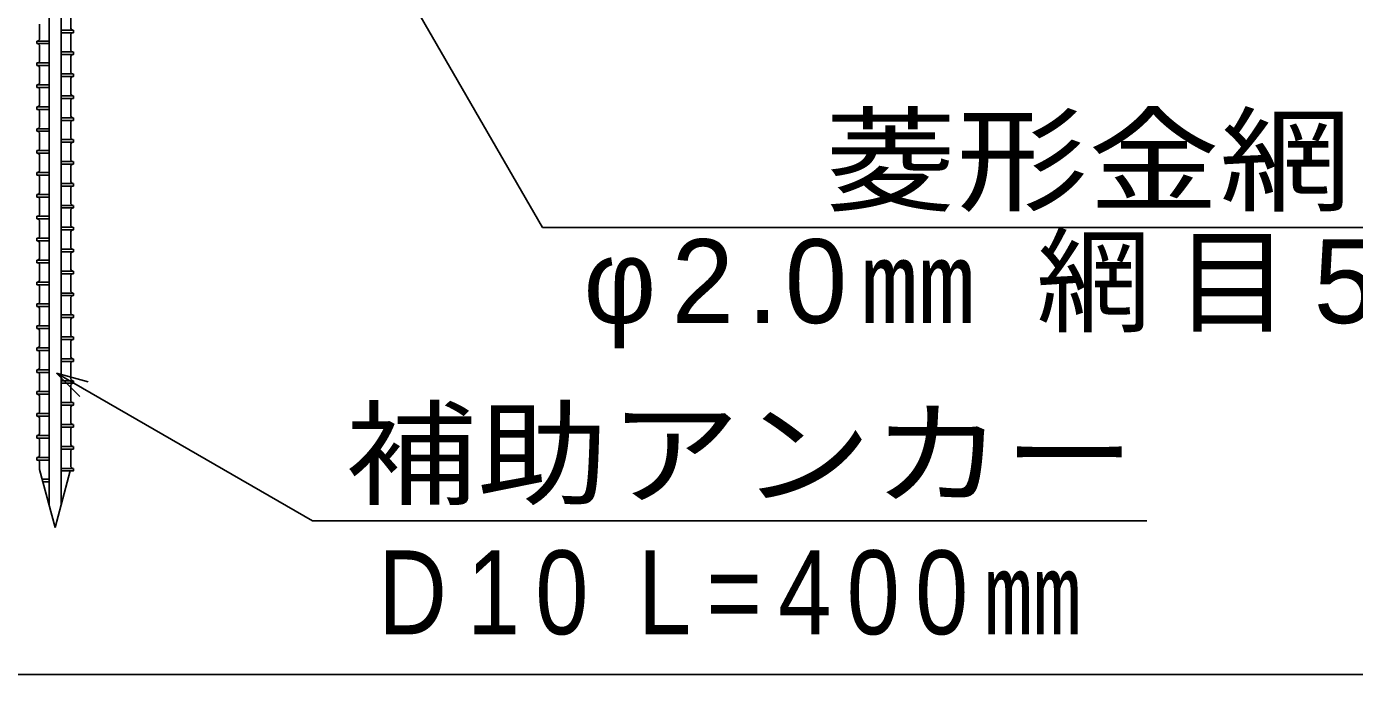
# Model space of a CAD drawing. Units: millimetres on the paper, enlarged 20 times, with parts at other scales. Extents: x -7610 to 7610, y -5340 to 5340.
# Drawn here: x -5060 to -3437, y -5340 to -4548 of the extents above; entities that cross this region are included whole.
import ezdxf
from ezdxf.enums import TextEntityAlignment as Align

# ---------------------------------------------------------------- set-up
doc = ezdxf.new("R2010")
doc.units = ezdxf.units.MM
doc.header["$LTSCALE"] = 20
for name, color, linetype in [('2-6_補助アンカー', 2, 'Continuous'), ('2-8_名称', 7, 'Continuous'), ('3-0', 2, 'Continuous')]:
    doc.layers.add(name, color=color, linetype=linetype)
doc.styles.add('HGPｺﾞｼｯｸE', font='')
doc.styles.get('HGPｺﾞｼｯｸE').set_extended_font_data('HGPｺﾞｼｯｸE')

msp = doc.modelspace()

# ---------------------------------------------------------------- linework, layer by layer
at = {"layer": '2-6_補助アンカー'}
for p, q in [((-5032.34, -5132.35), (-5032.34, -3560.34)), ((-5017.34, -5132.35), (-5017.34, -3560.34)), ((-5043.9, -4553.54), (-5043.9, -4544.74)), ((-5005.78, -4548.94), (-5005.78, -4531.34)), ((-5043.9, -4562.34), (-5043.9, -4553.54)), ((-5002.78, -4551.94), (-5017.34, -4551.94)), ((-5005.78, -4575.74), (-5005.78, -4558.14)), ((-5002.58, -4551.94), (-5002.58, -4553.54)), ((-5047.1, -4565.34), (-5046.9, -4565.34)), ((-5047.1, -4566.94), (-5047.1, -4565.34)), ((-5047.1, -4566.94), (-5047.1, -4568.54)), ((-5047.1, -4568.54), (-5046.9, -4568.54)), ((-5047.1, -4568.54), (-5032.34, -4568.54)), ((-5047.1, -4568.54), (-5046.9, -4568.54)), ((-5046.9, -4565.34), (-5032.34, -4565.34)), ((-5043.9, -4580.34), (-5043.9, -4571.54)), ((-5047.1, -4592.14), (-5046.9, -4592.14)), ((-5047.1, -4593.74), (-5047.1, -4592.14)), ((-5047.1, -4593.74), (-5047.1, -4595.34)), ((-5046.9, -4592.14), (-5032.34, -4592.14)), ((-5043.9, -4589.14), (-5043.9, -4580.34)), ((-5002.78, -4578.74), (-5017.34, -4578.74)), ((-5005.78, -4602.54), (-5005.78, -4584.94)), ((-5002.58, -4578.74), (-5002.58, -4580.34)), ((-5047.1, -4595.34), (-5046.9, -4595.34)), ((-5047.1, -4595.34), (-5032.34, -4595.34)), ((-5047.1, -4595.34), (-5046.9, -4595.34)), ((-5043.9, -4607.14), (-5043.9, -4598.34)), ((-5043.9, -4615.94), (-5043.9, -4607.14)), ((-5002.78, -4605.54), (-5017.34, -4605.54)), ((-5002.58, -4605.54), (-5002.58, -4607.14)), ((-5047.1, -4618.94), (-5046.9, -4618.94)), ((-5047.1, -4620.54), (-5047.1, -4618.94)), ((-5047.1, -4620.54), (-5047.1, -4622.14)), ((-5047.1, -4622.14), (-5046.9, -4622.14)), ((-5047.1, -4622.14), (-5032.34, -4622.14)), ((-5047.1, -4622.14), (-5046.9, -4622.14)), ((-5046.9, -4618.94), (-5032.34, -4618.94)), ((-5043.9, -4633.94), (-5043.9, -4625.14)), ((-5005.78, -4629.34), (-5005.78, -4611.74)), ((-5043.9, -4642.74), (-5043.9, -4633.94)), ((-5002.78, -4632.34), (-5017.34, -4632.34)), ((-5005.78, -4656.14), (-5005.78, -4638.54)), ((-5002.58, -4632.34), (-5002.58, -4633.94)), ((-5047.1, -4645.74), (-5046.9, -4645.74)), ((-5047.1, -4647.34), (-5047.1, -4645.74)), ((-5047.1, -4647.34), (-5047.1, -4648.94)), ((-5047.1, -4648.94), (-5046.9, -4648.94)), ((-5047.1, -4648.94), (-5032.34, -4648.94)), ((-5047.1, -4648.94), (-5046.9, -4648.94)), ((-5046.9, -4645.74), (-5032.34, -4645.74)), ((-5043.9, -4660.74), (-5043.9, -4651.94)), ((-5047.1, -4672.54), (-5046.9, -4672.54)), ((-5047.1, -4674.14), (-5047.1, -4672.54)), ((-5047.1, -4674.14), (-5047.1, -4675.74)), ((-5046.9, -4672.54), (-5032.34, -4672.54)), ((-5043.9, -4669.54), (-5043.9, -4660.74)), ((-5002.78, -4659.14), (-5017.34, -4659.14)), ((-5005.78, -4682.94), (-5005.78, -4665.34)), ((-5002.58, -4659.14), (-5002.58, -4660.74)), ((-5047.1, -4675.74), (-5046.9, -4675.74)), ((-5047.1, -4675.74), (-5032.34, -4675.74)), ((-5047.1, -4675.74), (-5046.9, -4675.74)), ((-5043.9, -4687.54), (-5043.9, -4678.74)), ((-5043.9, -4696.34), (-5043.9, -4687.54)), ((-5002.78, -4685.94), (-5017.34, -4685.94)), ((-5002.58, -4685.94), (-5002.58, -4687.54)), ((-5047.1, -4699.34), (-5046.9, -4699.34)), ((-5047.1, -4700.94), (-5047.1, -4699.34)), ((-5047.1, -4700.94), (-5047.1, -4702.54)), ((-5047.1, -4702.54), (-5046.9, -4702.54)), ((-5047.1, -4702.54), (-5032.34, -4702.54)), ((-5047.1, -4702.54), (-5046.9, -4702.54)), ((-5046.9, -4699.34), (-5032.34, -4699.34)), ((-5043.9, -4714.34), (-5043.9, -4705.54)), ((-5005.78, -4709.74), (-5005.78, -4692.14)), ((-5043.9, -4723.14), (-5043.9, -4714.34)), ((-5002.78, -4712.74), (-5017.34, -4712.74)), ((-5005.78, -4736.54), (-5005.78, -4718.94)), ((-5002.58, -4712.74), (-5002.58, -4714.34)), ((-5047.1, -4726.14), (-5046.9, -4726.14)), ((-5047.1, -4727.74), (-5047.1, -4726.14)), ((-5047.1, -4727.74), (-5047.1, -4729.34)), ((-5047.1, -4729.34), (-5046.9, -4729.34)), ((-5047.1, -4729.34), (-5032.34, -4729.34)), ((-5047.1, -4729.34), (-5046.9, -4729.34)), ((-5046.9, -4726.14), (-5032.34, -4726.14)), ((-5043.9, -4741.14), (-5043.9, -4732.34)), ((-5002.78, -4739.54), (-5017.34, -4739.54)), ((-5002.58, -4739.54), (-5002.58, -4741.14)), ((-5047.1, -4752.94), (-5046.9, -4752.94)), ((-5047.1, -4754.54), (-5047.1, -4752.94)), ((-5047.1, -4754.54), (-5047.1, -4756.14)), ((-5047.1, -4756.14), (-5046.9, -4756.14)), ((-5047.1, -4756.14), (-5032.34, -4756.14)), ((-5047.1, -4756.14), (-5046.9, -4756.14)), ((-5046.9, -4752.94), (-5032.34, -4752.94)), ((-5043.9, -4749.94), (-5043.9, -4741.14)), ((-5005.78, -4763.34), (-5005.78, -4745.74)), ((-5043.9, -4767.94), (-5043.9, -4759.14)), ((-5043.9, -4776.74), (-5043.9, -4767.94)), ((-5002.78, -4766.34), (-5017.34, -4766.34)), ((-5002.58, -4766.34), (-5002.58, -4767.94)), ((-5047.1, -4779.74), (-5046.9, -4779.74)), ((-5047.1, -4781.34), (-5047.1, -4779.74)), ((-5047.1, -4781.34), (-5047.1, -4782.94)), ((-5047.1, -4782.94), (-5046.9, -4782.94)), ((-5047.1, -4782.94), (-5032.34, -4782.94)), ((-5047.1, -4782.94), (-5046.9, -4782.94)), ((-5046.9, -4779.74), (-5032.34, -4779.74)), ((-5043.9, -4794.74), (-5043.9, -4785.94)), ((-5005.78, -4790.14), (-5005.78, -4772.54)), ((-5043.9, -4803.54), (-5043.9, -4794.74)), ((-5002.78, -4793.14), (-5017.34, -4793.14)), ((-5005.78, -4816.94), (-5005.78, -4799.34)), ((-5002.58, -4793.14), (-5002.58, -4794.74)), ((-5047.1, -4806.54), (-5046.9, -4806.54)), ((-5047.1, -4808.14), (-5047.1, -4806.54)), ((-5047.1, -4808.14), (-5047.1, -4809.74)), ((-5047.1, -4809.74), (-5046.9, -4809.74)), ((-5047.1, -4809.74), (-5032.34, -4809.74)), ((-5047.1, -4809.74), (-5046.9, -4809.74)), ((-5046.9, -4806.54), (-5032.34, -4806.54)), ((-5043.9, -4821.54), (-5043.9, -4812.74)), ((-5002.78, -4819.94), (-5017.34, -4819.94)), ((-5002.58, -4819.94), (-5002.58, -4821.54)), ((-5047.1, -4833.34), (-5046.9, -4833.34)), ((-5047.1, -4834.94), (-5047.1, -4833.34)), ((-5047.1, -4834.94), (-5047.1, -4836.54)), ((-5047.1, -4836.54), (-5046.9, -4836.54)), ((-5047.1, -4836.54), (-5032.34, -4836.54)), ((-5047.1, -4836.54), (-5046.9, -4836.54)), ((-5046.9, -4833.34), (-5032.34, -4833.34)), ((-5043.9, -4830.34), (-5043.9, -4821.54)), ((-5005.78, -4843.74), (-5005.78, -4826.14)), ((-5043.9, -4848.34), (-5043.9, -4839.54)), ((-5043.9, -4857.14), (-5043.9, -4848.34)), ((-5002.78, -4846.74), (-5017.34, -4846.74)), ((-5005.78, -4870.54), (-5005.78, -4852.94)), ((-5002.58, -4846.74), (-5002.58, -4848.34)), ((-5047.1, -4860.14), (-5046.9, -4860.14)), ((-5047.1, -4861.74), (-5047.1, -4860.14)), ((-5047.1, -4861.74), (-5047.1, -4863.34)), ((-5047.1, -4863.34), (-5046.9, -4863.34)), ((-5047.1, -4863.34), (-5032.34, -4863.34)), ((-5047.1, -4863.34), (-5046.9, -4863.34)), ((-5046.9, -4860.14), (-5032.34, -4860.14)), ((-5043.9, -4875.14), (-5043.9, -4866.34)), ((-5043.9, -4883.94), (-5043.9, -4875.14)), ((-5002.78, -4873.54), (-5017.34, -4873.54)), ((-5005.78, -4897.34), (-5005.78, -4879.74)), ((-5002.58, -4873.54), (-5002.58, -4875.14)), ((-5047.1, -4886.94), (-5046.9, -4886.94)), ((-5047.1, -4888.54), (-5047.1, -4886.94)), ((-5047.1, -4888.54), (-5047.1, -4890.14)), ((-5047.1, -4890.14), (-5046.9, -4890.14)), ((-5047.1, -4890.14), (-5032.34, -4890.14)), ((-5047.1, -4890.14), (-5046.9, -4890.14)), ((-5046.9, -4886.94), (-5032.34, -4886.94)), ((-5043.9, -4901.94), (-5043.9, -4893.14)), ((-5043.9, -4910.74), (-5043.9, -4901.94)), ((-5002.78, -4900.34), (-5017.34, -4900.34)), ((-5002.58, -4900.34), (-5002.58, -4901.94)), ((-5047.1, -4913.74), (-5046.9, -4913.74)), ((-5047.1, -4915.34), (-5047.1, -4913.74)), ((-5047.1, -4915.34), (-5047.1, -4916.94)), ((-5047.1, -4916.94), (-5046.9, -4916.94)), ((-5047.1, -4916.94), (-5032.34, -4916.94)), ((-5047.1, -4916.94), (-5046.9, -4916.94)), ((-5046.9, -4913.74), (-5032.34, -4913.74)), ((-5005.78, -4924.14), (-5005.78, -4906.54)), ((-5043.9, -4928.74), (-5043.9, -4919.94)), ((-5043.9, -4937.54), (-5043.9, -4928.74)), ((-5002.78, -4927.14), (-5017.34, -4927.14)), ((-5005.78, -4950.94), (-5005.78, -4933.34)), ((-5002.58, -4927.14), (-5002.58, -4928.74)), ((-5047.1, -4940.54), (-5046.9, -4940.54)), ((-5047.1, -4942.14), (-5047.1, -4940.54)), ((-5047.1, -4942.14), (-5047.1, -4943.74)), ((-5047.1, -4943.74), (-5046.9, -4943.74)), ((-5047.1, -4943.74), (-5032.34, -4943.74)), ((-5047.1, -4943.74), (-5046.9, -4943.74)), ((-5046.9, -4940.54), (-5032.34, -4940.54)), ((-5043.9, -4955.54), (-5043.9, -4946.74)), ((-5043.9, -4964.34), (-5043.9, -4955.54)), ((-5002.78, -4953.94), (-5017.34, -4953.94)), ((-5005.78, -4977.74), (-5005.78, -4960.14)), ((-5002.58, -4953.94), (-5002.58, -4955.54)), ((-5047.1, -4967.34), (-5046.9, -4967.34)), ((-5047.1, -4968.94), (-5047.1, -4967.34)), ((-5047.1, -4968.94), (-5047.1, -4970.54)), ((-5047.1, -4970.54), (-5046.9, -4970.54)), ((-5047.1, -4970.54), (-5032.34, -4970.54)), ((-5047.1, -4970.54), (-5046.9, -4970.54)), ((-5046.9, -4967.34), (-5032.34, -4967.34)), ((-5043.9, -4982.34), (-5043.9, -4973.54)), ((-5043.9, -4991.14), (-5043.9, -4982.34)), ((-5002.78, -4980.74), (-5017.34, -4980.74)), ((-5002.58, -4980.74), (-5002.58, -4982.34)), ((-5047.1, -4994.14), (-5046.9, -4994.14)), ((-5047.1, -4995.74), (-5047.1, -4994.14)), ((-5047.1, -4995.74), (-5047.1, -4997.34)), ((-5047.1, -4997.34), (-5046.9, -4997.34)), ((-5047.1, -4997.34), (-5032.34, -4997.34)), ((-5047.1, -4997.34), (-5046.9, -4997.34)), ((-5046.9, -4994.14), (-5032.34, -4994.14)), ((-5005.78, -5004.54), (-5005.78, -4986.94)), ((-5043.9, -5009.14), (-5043.9, -5000.34)), ((-5043.9, -5017.94), (-5043.9, -5009.14)), ((-5002.78, -5007.54), (-5017.34, -5007.54)), ((-5005.78, -5031.34), (-5005.78, -5013.74)), ((-5002.58, -5007.54), (-5002.58, -5009.14)), ((-5047.1, -5020.94), (-5046.9, -5020.94)), ((-5047.1, -5022.54), (-5047.1, -5020.94)), ((-5047.1, -5022.54), (-5047.1, -5024.14)), ((-5047.1, -5024.14), (-5046.9, -5024.14)), ((-5047.1, -5024.14), (-5032.34, -5024.14)), ((-5047.1, -5024.14), (-5046.9, -5024.14)), ((-5046.9, -5020.94), (-5032.34, -5020.94)), ((-5043.9, -5035.94), (-5043.9, -5027.14)), ((-5047.1, -5047.74), (-5046.9, -5047.74)), ((-5047.1, -5049.34), (-5047.1, -5047.74)), ((-5046.9, -5047.74), (-5032.34, -5047.74)), ((-5043.9, -5044.74), (-5043.9, -5035.94)), ((-5002.78, -5034.34), (-5017.34, -5034.34)), ((-5005.78, -5058.14), (-5005.78, -5040.54)), ((-5002.58, -5034.34), (-5002.58, -5035.94)), ((-5047.1, -5049.34), (-5047.1, -5050.94)), ((-5047.1, -5050.94), (-5046.9, -5050.94)), ((-5047.1, -5050.94), (-5032.34, -5050.94)), ((-5047.1, -5050.94), (-5046.9, -5050.94)), ((-5043.9, -5062.74), (-5043.9, -5053.94)), ((-5043.9, -5071.54), (-5043.9, -5062.74)), ((-5002.78, -5061.14), (-5017.34, -5061.14)), ((-5002.58, -5061.14), (-5002.58, -5062.74)), ((-5047.1, -5074.54), (-5046.9, -5074.54)), ((-5047.1, -5076.14), (-5047.1, -5074.54)), ((-5047.1, -5076.14), (-5047.1, -5077.74)), ((-5047.1, -5077.74), (-5046.9, -5077.74)), ((-5047.1, -5077.74), (-5032.34, -5077.74)), ((-5047.1, -5077.74), (-5046.9, -5077.74)), ((-5046.9, -5074.54), (-5032.34, -5074.54)), ((-5043.9, -5089.54), (-5043.9, -5080.74)), ((-5005.78, -5084.94), (-5005.78, -5067.34)), ((-5043.9, -5089.21), (-5024.84, -5160.34)), ((-5006.3, -5091.14), (-5024.84, -5160.34)), ((-5002.78, -5087.94), (-5017.34, -5087.94)), ((-5002.58, -5087.94), (-5002.58, -5089.54)), ((-5040.65, -5101.34), (-5032.34, -5101.34)), ((-5039.79, -5104.54), (-5032.34, -5104.54))]:
    msp.add_line(p, q, dxfattribs=at)
for points in [[(-5002.58, -4553.54), (-5002.58, -4555.14), (-5017.34, -4555.14)], [(-5002.58, -4580.34), (-5002.58, -4581.94), (-5017.34, -4581.94)], [(-5002.58, -4607.14), (-5002.58, -4608.74), (-5017.34, -4608.74)], [(-5002.58, -4633.94), (-5002.58, -4635.54), (-5017.34, -4635.54)], [(-5002.58, -4660.74), (-5002.58, -4662.34), (-5017.34, -4662.34)], [(-5002.58, -4687.54), (-5002.58, -4689.14), (-5017.34, -4689.14)], [(-5002.58, -4714.34), (-5002.58, -4715.94), (-5017.34, -4715.94)], [(-5002.58, -4741.14), (-5002.58, -4742.74), (-5017.34, -4742.74)], [(-5002.58, -4767.94), (-5002.58, -4769.54), (-5017.34, -4769.54)], [(-5002.58, -4794.74), (-5002.58, -4796.34), (-5017.34, -4796.34)], [(-5002.58, -4821.54), (-5002.58, -4823.14), (-5017.34, -4823.14)], [(-5002.58, -4848.34), (-5002.58, -4849.94), (-5017.34, -4849.94)], [(-5002.58, -4875.14), (-5002.58, -4876.74), (-5017.34, -4876.74)], [(-5002.58, -4901.94), (-5002.58, -4903.54), (-5017.34, -4903.54)], [(-5002.58, -4928.74), (-5002.58, -4930.34), (-5017.34, -4930.34)], [(-5002.58, -4955.54), (-5002.58, -4957.14), (-5017.34, -4957.14)], [(-5002.58, -4982.34), (-5002.58, -4983.94), (-5017.34, -4983.94)], [(-5002.58, -5009.14), (-5002.58, -5010.74), (-5017.34, -5010.74)], [(-5002.58, -5035.94), (-5002.58, -5037.54), (-5017.34, -5037.54)], [(-5002.58, -5062.74), (-5002.58, -5064.34), (-5017.34, -5064.34)], [(-5002.58, -5089.54), (-5002.58, -5091.14), (-5017.34, -5091.14)]]:
    msp.add_lwpolyline(points, dxfattribs=at)
for centre, start, end in [((-5002.78, -4548.94), 180, 270), ((-5002.78, -4558.14), 90, 180), ((-5046.9, -4562.34), 270, 0), ((-5046.9, -4571.54), 0, 90), ((-5002.78, -4575.74), 180, 270), ((-5046.9, -4589.14), 270, 0), ((-5002.78, -4584.94), 90, 180), ((-5046.9, -4598.34), 0, 90), ((-5002.78, -4602.54), 180, 270), ((-5002.78, -4611.74), 90, 180), ((-5046.9, -4615.94), 270, 0), ((-5046.9, -4625.14), 0, 90), ((-5002.78, -4629.34), 180, 270), ((-5002.78, -4638.54), 90, 180), ((-5046.9, -4642.74), 270, 0), ((-5046.9, -4651.94), 0, 90), ((-5002.78, -4656.14), 180, 270), ((-5046.9, -4669.54), 270, 0), ((-5002.78, -4665.34), 90, 180), ((-5046.9, -4678.74), 0, 90), ((-5002.78, -4682.94), 180, 270), ((-5002.78, -4692.14), 90, 180), ((-5046.9, -4696.34), 270, 0), ((-5046.9, -4705.54), 0, 90), ((-5046.9, -4723.14), 270, 0), ((-5002.78, -4709.74), 180, 270), ((-5002.78, -4718.94), 90, 180), ((-5046.9, -4732.34), 0, 90), ((-5002.78, -4736.54), 180, 270), ((-5046.9, -4749.94), 270, 0), ((-5046.9, -4759.14), 0, 90), ((-5002.78, -4745.74), 90, 180), ((-5002.78, -4763.34), 180, 270), ((-5002.78, -4772.54), 90, 180), ((-5046.9, -4776.74), 270, 0), ((-5046.9, -4785.94), 0, 90), ((-5046.9, -4803.54), 270, 0), ((-5002.78, -4790.14), 180, 270), ((-5002.78, -4799.34), 90, 180), ((-5046.9, -4812.74), 0, 90), ((-5002.78, -4816.94), 180, 270), ((-5046.9, -4830.34), 270, 0), ((-5046.9, -4839.54), 0, 90), ((-5002.78, -4826.14), 90, 180), ((-5002.78, -4843.74), 180, 270), ((-5002.78, -4852.94), 90, 180), ((-5046.9, -4857.14), 270, 0), ((-5046.9, -4866.34), 0, 90), ((-5046.9, -4883.94), 270, 0), ((-5002.78, -4870.54), 180, 270), ((-5002.78, -4879.74), 90, 180), ((-5046.9, -4893.14), 0, 90), ((-5002.78, -4897.34), 180, 270), ((-5046.9, -4910.74), 270, 0), ((-5046.9, -4919.94), 0, 90), ((-5002.78, -4906.54), 90, 180), ((-5002.78, -4924.14), 180, 270), ((-5002.78, -4933.34), 90, 180), ((-5046.9, -4937.54), 270, 0), ((-5046.9, -4946.74), 0, 90), ((-5002.78, -4950.94), 180, 270), ((-5046.9, -4964.34), 270, 0), ((-5002.78, -4960.14), 90, 180), ((-5046.9, -4973.54), 0, 90), ((-5002.78, -4977.74), 180, 270), ((-5046.9, -4991.14), 270, 0), ((-5046.9, -5000.34), 0, 90), ((-5002.78, -4986.94), 90, 180), ((-5002.78, -5004.54), 180, 270), ((-5002.78, -5013.74), 90, 180), ((-5046.9, -5017.94), 270, 0), ((-5046.9, -5027.14), 0, 90), ((-5002.78, -5031.34), 180, 270), ((-5046.9, -5044.74), 270, 0), ((-5002.78, -5040.54), 90, 180), ((-5046.9, -5053.94), 0, 90), ((-5002.78, -5058.14), 180, 270), ((-5002.78, -5067.34), 90, 180), ((-5046.9, -5071.54), 270, 0), ((-5046.9, -5080.74), 0, 90), ((-5002.78, -5084.94), 180, 270)]:
    msp.add_arc(centre, 3, start, end, dxfattribs=at)
at = {"layer": '2-8_名称'}
for p, q in [((-3118.98, -4793.22), (-4428.98, -4793.22)), ((-5023.11, -4971.62), (-4994.82, -4999.91)), ((-5023.11, -4971.62), (-4984.47, -4981.98)), ((-4710.12, -5152.33), (-5023.11, -4971.62)), ((-3690.12, -5152.33), (-4710.12, -5152.33))]:
    msp.add_line(p, q, dxfattribs=at)
msp.add_lwpolyline([(-4428.98, -4793.22), (-4800.5, -4149.74), (-4772.22, -4178.02)], dxfattribs=at)
at = {"layer": '3-0', "color": 1}
msp.add_line((-7610, -5340), (7610, -5340), dxfattribs=at)

# ---------------------------------------------------------------- texts
at = {"layer": '2-8_名称', "color": 2, "style": 'HGPｺﾞｼｯｸE', "width": 1.15}
for s, p in [('菱形金網', (-4083.98, -4793.22)), ('補助アンカー', (-4670.12, -5152.33))]:
    msp.add_text(s, height=102.6, dxfattribs=at).set_placement(p, align=Align.BOTTOM_LEFT)
at = {"layer": '2-8_名称', "color": 2, "char_height": 102.6, "attachment_point": 7, "style": 'HGPｺﾞｼｯｸE'}
for s, insert in [('\\T1.21;φ2.0㎜\\~網目50㎜', (-4378.98, -4941.22)), ('\\T1.29;\\W0.85;D10\\~L=400㎜', (-4630.12, -5292.33))]:
    msp.add_mtext(s, dxfattribs=dict(at, insert=insert))

doc.saveas('drawing.dxf')
